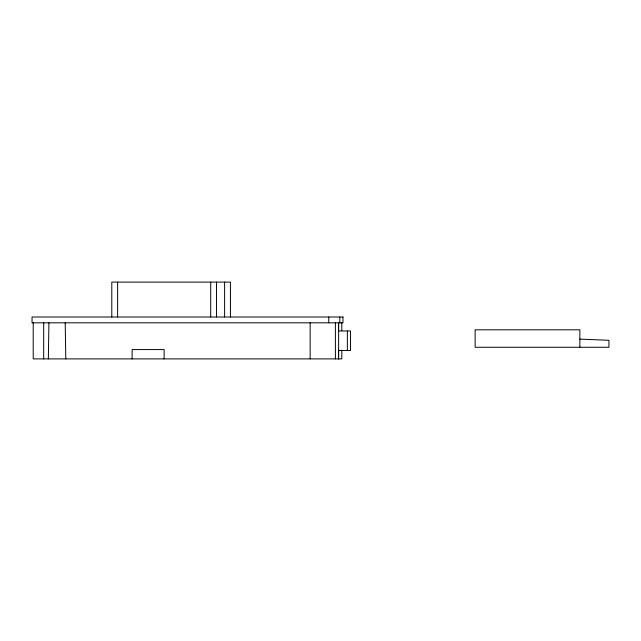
<?xml version="1.0" encoding="UTF-8"?>
<svg xmlns="http://www.w3.org/2000/svg" width="641" height="641" viewBox="0 0 641 641"><rect width="100%" height="100%" fill="white"/><g stroke="black" fill="none" stroke-linecap="round" stroke-linejoin="round"><path stroke-width="0.96" d="M48.339 358.896L48.924 322.824M338.648 330.972L350.531 330.972L350.531 350.459L338.648 350.459M579.865 339.121L608.95 340.283L608.95 347.262L475.141 347.262L475.141 329.811L579.865 329.811L579.865 347.262M65.214 322.824L65.791 358.896M347.374 330.972L347.374 350.459M341.805 322.824L341.805 330.628M341.805 350.122L341.805 358.896L33.212 358.896L33.212 322.824M339.81 317.007L339.81 322.824M338.648 322.824L338.648 358.896M338.544 322.824L338.544 330.628M338.544 350.122L338.544 358.896M335.387 322.824L335.387 358.896M328.761 317.007L328.761 322.824M310.14 322.824L310.14 358.896M230.431 317.007L230.431 282.104L111.798 282.104L111.798 317.007M224.614 282.104L224.614 317.007M216.514 282.104L216.514 317.007M210.697 282.104L210.697 317.007M164.112 358.896L164.112 349.585L132.118 349.585L132.118 358.896M117.615 282.104L117.615 317.007M43.684 322.824L43.684 358.896M342.967 317.007L32.05 317.007L32.05 322.824L342.967 322.824L342.967 317.007"/></g></svg>
